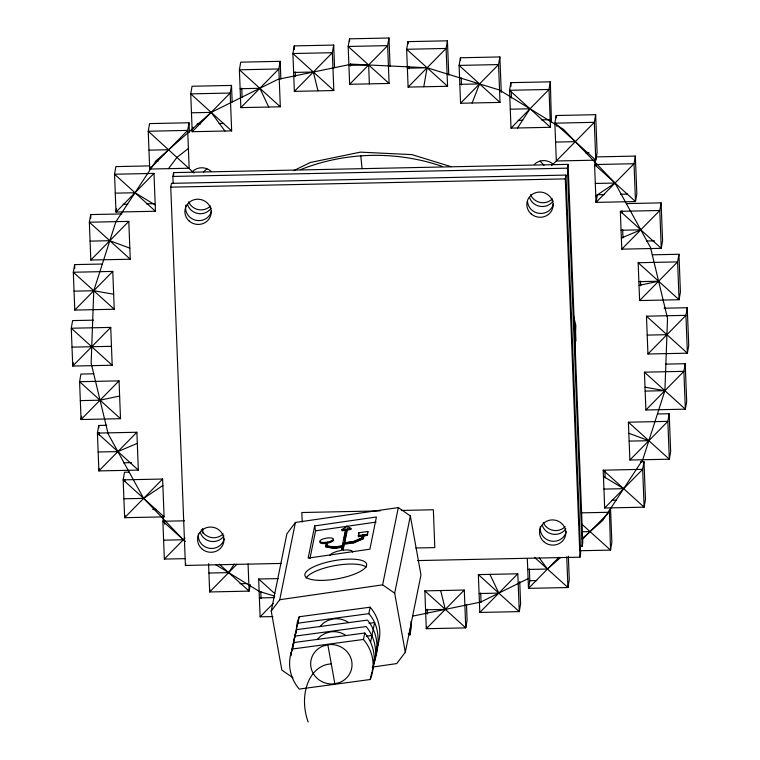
<?xml version="1.0" encoding="UTF-8"?>
<svg xmlns="http://www.w3.org/2000/svg" width="760" height="760" viewBox="0 0 760 760"><rect width="100%" height="100%" fill="white"/><g stroke="black" fill="none" stroke-linecap="round" stroke-linejoin="round"><path stroke-width="1.14" d="M574.921 350.483L575.833 325.451L573.344 315.106M102.495 264.024L74.641 264.603L73.311 272.241L74.784 310.07L114.237 309.244L112.765 271.415L73.311 272.241L114.237 309.244M122.008 213.921L90.677 214.576L89.347 222.214L90.811 260.043L130.264 259.217L128.801 221.388L89.347 222.214L130.264 259.217M73.311 362.786L72.741 366.063L112.195 365.237L110.732 327.408L71.269 328.234L72.741 366.063L110.732 327.408M116.574 208.791L116.004 212.068L155.458 211.242L153.995 173.413L114.541 174.239L116.004 212.068L153.995 173.413M81.633 416.252L81.054 419.52L120.507 418.693L119.044 380.874L79.591 381.7L81.054 419.52L119.044 380.874M106.875 425.286L98.752 425.457L97.422 433.086L98.885 470.915L138.339 470.088L136.876 432.259L97.422 433.086L138.339 470.088M150.09 166.877L149.71 169.052L189.164 168.226L187.691 130.406L189.022 122.768L149.568 123.595L148.238 131.233L149.71 169.052L187.691 130.406L148.238 131.233L193.99 173.033M99.265 468.73L98.885 470.915L136.876 432.259M281.399 563.436L185.43 565.44L170.762 187.159L171.427 183.35L565.962 175.085L580.64 553.365L579.966 557.175L417.648 560.576M173.166 183.549L172.891 176.434L173.555 172.615L568.1 164.35L582.768 542.63L582.103 546.45L579.737 546.497M125.02 515.517L124.64 517.693L164.093 516.866L162.621 479.037L123.168 479.864L124.64 517.693L162.621 479.037M192.954 127.348L192.195 131.708L231.648 130.882L230.185 93.052L231.515 85.424L192.061 86.251L190.732 93.879L192.195 131.708L230.185 93.052L190.732 93.879L231.648 130.882M163.457 517.987L162.887 521.255L164.35 559.084L185.24 558.647M185.43 565.44L185.763 563.54M280.183 61.332L278.844 68.97L280.316 106.799L240.863 107.626L239.391 69.796L240.73 62.159L280.183 61.332L280.867 79.069M294.243 45.895L292.904 53.532L294.376 91.361L333.83 90.535L332.358 52.706L333.697 45.068L294.243 45.895L294.376 49.447M210.045 589.779L209.665 591.954L249.119 591.128L250.258 584.582M349.514 38.826L348.175 46.464L349.647 84.284L389.101 83.457L387.628 45.638L388.968 38L349.514 38.826L349.6 41.192M407.977 41.638L406.647 49.276L408.11 87.096L447.564 86.269L446.101 48.45L447.431 40.812L407.977 41.638L408.072 44.004M460.427 57.77L459.097 65.407L460.56 103.236L500.014 102.41L498.55 64.581L499.881 56.943L460.427 57.77L460.522 60.135M408.243 633.384L409.944 634.933L411.284 627.294L411.055 621.385M510.881 82.65L509.542 90.288L511.014 128.117L550.468 127.291L549.005 89.462L550.335 81.823L510.881 82.65L511.014 86.203M426.683 626.534L426.303 628.71L465.756 627.883L467.096 620.255L466.498 604.884M551.418 121.837L550.335 81.823M595.65 114.694L594.311 122.332L556.329 160.987L595.783 160.16L597.113 152.523L595.65 114.694L556.197 115.52L554.857 123.158L556.329 160.987L551.475 165.632M579.966 557.175L565.297 178.894L565.962 175.085M582.103 546.45L567.435 168.169L568.1 164.35M594.767 163.457L595.906 156.911L635.36 156.085L636.832 193.914L635.493 201.552L596.039 202.379L594.577 164.549L634.03 163.723L635.36 156.085M529.359 568.908L529.815 580.725L528.485 588.364L567.938 587.537L569.269 579.899L568.356 556.263M626.297 203.594L661.114 202.863L659.784 210.501L661.247 248.33L621.794 249.156L620.331 211.327L659.784 210.501L621.794 249.156M609.434 510.093L610.517 550.107L580.355 550.734M652.251 254.819L678.946 254.258L677.606 261.896L679.079 299.725L639.625 300.551L638.153 262.723L677.606 261.896L639.625 300.551M640.509 461.785L643.995 461.719L642.665 469.347L644.128 507.176L604.675 508.003L603.212 470.174L642.665 469.347L604.675 508.003M664.05 308.209L687.258 307.724L685.928 315.352L687.392 353.181L647.938 354.008L646.475 316.179L685.928 315.352L647.938 354.008M657.581 413.981L669.189 413.744L667.859 421.373L669.322 459.202L629.869 460.028L628.406 422.199L667.859 421.373L629.869 460.028M665.494 364.125L685.216 363.717L683.886 371.345L685.358 409.174L645.905 410.001L644.433 372.172L683.886 371.345L645.905 410.001M423.776 86.773L427.101 67.773L499.386 90.003L563.483 129.323L615.039 183.046L650.522 247.513L667.527 318.335L664.895 390.678L642.798 459.619L602.746 520.448L582.255 538.469M292.97 677.797L281.837 670.092L271.234 611.049L286.9 533.776L295.422 522.452L398.306 507.575L410.362 515.936L420.974 574.968L405.298 652.241L396.777 663.575L372.229 667.119M271.234 611.049L279.747 599.725L295.422 522.452M314.688 525.91L308.161 558.115L369.892 549.186L376.418 516.99L314.688 525.91L315.58 530.832L309.976 558.429M325.394 545.841L333.868 547.371L342.19 546.164L342.38 547.247L334.067 548.454L325.584 546.924L326.106 542.298A6.906 2.033 -10.2 0 1 320.568 540.17A6.906 2.033 -10.2 0 1 332.015 538.061A6.906 2.033 -10.2 0 1 327.883 541.975L327.247 542.089L326.524 545.68L333.944 547.01L342.256 545.813L345.638 529.169L341.848 529.711L342.038 530.793L345.828 530.252L345.638 529.169M326.895 545.87L327.247 542.089M342.19 546.164L341.316 550.449L339.112 550.857A11.504 3.382 -10.2 0 0 330.03 555.484M341.952 549.385L342.38 547.247M342.684 545.784L343.13 543.561M344.251 538.014L345.828 530.252M358.226 535.6L362.757 534.945L362.947 536.028L358.425 536.683L358.805 532.76L367.859 531.458L367.279 534.289L363.888 534.783L363.308 537.614L353.685 541.756L344.233 543.125L342.788 550.231L344.964 550.012A11.504 3.382 -10.2 0 1 352.659 552.216M344.375 542.412L344.574 543.495L347.301 530.033L351.091 529.492L350.901 528.409L347.101 528.95L344.308 542.764L353.751 541.405L362.178 537.776L362.757 534.945M343.188 550.297L344.233 543.125M358.425 536.683L358.805 532.76M362.947 536.028L362.377 538.859L362.178 537.776M344.423 544.207L353.875 542.839L363.508 538.697L363.888 534.783M364.078 535.866L367.479 535.372L367.859 531.458M405.298 652.241L394.687 593.208L382.631 584.848L398.306 507.575M394.687 593.208L410.362 515.936M291.203 655.661L291.108 653.353L299.298 616.74L370.158 607.192A41.838 39.71 11.8 0 1 377.235 646.551M364.791 633.014L363.441 639.464A41.838 39.71 11.8 0 1 370.519 678.822L370.11 679.525L299.25 689.082A41.838 39.71 11.8 0 1 292.173 649.724L293.92 642.551L364.791 633.014C373.474 643.53 376.817 658.264 372.124 671.241M292.552 649.211L292.457 646.903L296.609 629.65L367.469 620.103C376.608 631.104 379.8 646.95 374.062 660.221M374.262 662.283C379.449 646.2 380.865 627.142 368.818 613.653L370.158 607.192M370.604 641.906L374.632 622.544L369.027 623.352M370.11 679.525L371.858 672.362M293.797 640.442L296.609 629.65M291.108 653.353L293.92 642.551M375.887 653.001L378.29 642.922M373.474 664.791C378.157 651.804 374.813 637.079 366.13 626.553L295.269 636.101M472.112 102.989L479.56 83.904L459.828 84.322M299.298 616.74L298.889 617.452A41.838 39.71 11.8 0 0 296.334 629.831M234.27 563.996L228.665 572.631L208.934 573.04M517.541 127.975L530.005 108.784L510.283 109.203M372.723 666.653L373.207 665.912M168.492 168.663L176.957 157.377L188.394 148.494M90.811 260.043L128.801 221.388M240.863 107.626L278.844 68.97L239.391 69.796L280.316 106.799M74.784 310.07L112.765 271.415M294.376 91.361L332.358 52.706L292.904 53.532L333.83 90.535M349.647 84.284L387.628 45.638L348.175 46.464L389.101 83.457M408.11 87.096L446.101 48.45L406.647 49.276L447.564 86.269M460.56 103.236L498.55 64.581L459.097 65.407L500.014 102.41M511.014 128.117L549.005 89.462L509.542 90.288L550.468 127.291M164.35 559.084L185.003 538.08M236.92 564.224L209.665 591.954L208.572 563.721M278.416 578.597L258.647 579.006L260.12 616.835L273.334 603.392M464.293 590.054L426.303 628.71L424.84 590.881L464.293 590.054L465.756 627.883L424.84 590.881M479.816 612.446L517.807 573.79L519.27 611.619L479.816 612.446L478.353 574.617L517.807 573.79M559.037 557.27L528.485 588.364L527.336 558.809M582.625 539.163L609.054 512.278L581.276 512.857M319.817 626.734L323.484 623.029L328.054 620.369L333.212 618.953A20.738 19.712 11.5 0 1 348.659 622.582M317.129 639.644L320.796 635.939L325.365 633.279L330.524 631.864A20.738 19.712 11.5 0 1 345.971 635.493M527.753 569.449L547.475 569.04L560.49 557.593M203.423 171.931L206.986 168.872M341.848 529.711L346.949 526.224L350.901 528.409M162.877 485.498L143.63 498.37L123.909 498.778M595.792 195.918L615.039 183.046L595.308 183.464M293.721 170.658L310.194 162.516L360.401 152.142L411.901 154.612L451.05 166.659M528.105 578.626L480.748 602.062L412.537 616.151M355.005 542.032L361.323 539.315M137.303 443.355L117.876 451.592L98.154 452M621.366 238.07L640.784 229.824L621.062 230.242M119.633 396.026L100.054 400.197L80.322 400.615M639.036 285.389L658.616 281.219L638.894 281.637M327.446 543.172L328.073 543.058A6.906 2.033 -10.2 0 0 333.402 539.761M315.58 530.832L376.143 522.082M346.598 543.542L349.752 543.086M351.851 542.783L353.951 542.478M335.179 547.95L337.26 547.646M339.33 547.342L342.456 546.896M279.747 599.725L382.631 584.848M366.339 636.262L371.944 635.455M297.958 623.19L368.818 613.653M292.581 648.992L363.441 639.464M348.916 65.379L368.638 64.961L369.369 83.876M407.379 68.191L427.101 67.773L351.566 64.144L277.923 79.353L211.195 112.385L155.914 160.968L115.871 221.796L93.774 290.738L91.143 363.08L108.148 433.903L143.63 498.37L184.927 541.405M293.645 72.447L313.367 72.029L317.993 90.868M240.131 88.711L259.853 88.293L268.726 107.036M191.463 112.793L211.195 112.385L224.922 131.024M197.011 124.003L200.488 123.927M219.06 123.538L223.696 123.443M518.149 120.365L522.785 120.26M541.357 119.871L549.48 119.7M148.969 150.148L168.701 149.73M555.589 142.072L575.32 141.655M155.677 161.329L158.004 161.281M585.514 152.769L588.99 152.693M149.52 165.898L115.871 166.601L114.541 174.239L155.458 211.242M172.891 176.434L567.435 168.169M170.762 187.159L565.297 178.894M115.273 193.154L134.995 192.736L155.22 204.982M123.139 204.307L127.784 204.212M146.347 203.822L154.47 203.651M604.333 194.598L597.379 194.74L596.039 202.379L634.03 163.723L635.493 201.552L594.577 164.549M620.578 194.256L627.542 194.104M90.079 241.129L109.801 240.711L129.836 248.149M646.332 241.034L654.455 240.863M74.043 291.156L93.774 290.738L113.648 294.215M93.489 320.159L72.609 320.596L71.269 328.234L112.195 365.237M72.01 347.149L111.463 346.322M647.207 335.094L666.938 334.685M93.689 373.796L80.921 374.062L79.591 381.7L120.507 418.693M645.164 391.087L664.895 390.678L645.021 387.201M629.137 441.113L648.859 440.705L628.833 433.266M123.424 462.792L131.546 462.622M129.143 472.14L124.507 472.235L123.168 479.864L164.093 516.866M603.943 489.089L623.665 488.68L603.45 476.434M152.665 509.504L156.142 509.428M611.809 500.251L616.455 500.156M380.028 510.891L301.834 512.525L302.204 521.987M401.356 510.444L433.352 509.77L434.815 547.599L415.862 547.998M184.537 520.809L162.887 521.255L185.089 541.339M163.618 540.17L183.35 539.761M581.942 531.772L590.064 531.601M240.008 583.718L246.972 583.566M529.815 580.725L536.778 580.583M259.388 597.92L274.474 597.607M479.085 593.531L498.817 593.123L489.943 574.38M425.572 609.795L445.303 609.387L440.676 590.548M260.12 616.835L272.878 616.569M326.714 546.763L334.134 548.093L333.944 547.01M274.702 596.153L259.284 591.413L215.517 564.566M620.331 211.327L661.247 248.33L662.577 240.692L661.114 202.863M638.153 262.723L679.079 299.725L680.409 292.087L678.946 254.258M646.475 316.179L687.392 353.181L688.731 345.553L687.258 307.724M644.433 372.172L685.358 409.174L686.688 401.546L685.216 363.717M628.406 422.199L669.322 459.202L670.653 451.573L669.189 413.744M603.212 470.174L644.128 507.176L645.458 499.548L643.995 461.719M581.533 523.896L610.517 550.107L611.857 542.469L610.527 508.193M534.688 557.469L567.938 587.537L566.751 556.957M478.353 574.617L519.27 611.619L520.609 603.981L519.736 581.524M258.647 579.006L274.844 593.655M219.279 564.148L249.119 591.128L248.064 563.882M540.065 161.101L543.989 165.291M539.239 557.85L547.475 569.04M367.279 534.289L367.479 535.372M365.019 534.612L365.209 535.695M363.308 537.614L363.508 538.697M353.685 541.756L353.875 542.839M346.949 526.224L347.139 527.307M347.101 528.95L347.301 530.033M333.868 547.371L334.067 548.454M326.106 542.298L326.306 543.381A6.906 2.033 -10.2 0 1 320.283 541.661M334.733 683.126L327.835 644.765L322.677 646.19A20.738 19.684 11.8 0 0 311.581 669.721A20.738 19.684 11.8 0 0 334.856 683.772L340.014 682.356A20.738 19.712 11.5 0 0 351.11 658.787A20.738 19.712 11.5 0 0 327.835 644.746M360.762 155.677L362.064 168.634M295.146 633.992L295.241 636.3M640.5 281.095L640.68 285.817M621.936 210.786L622.022 213.151M622.668 229.7L622.991 237.975M596.182 164.008L596.277 166.373M604.865 470.82L605.14 477.907M556.197 115.52L556.282 117.885M556.51 123.794L556.605 126.16M511.242 92.112L511.47 98.021M499.881 56.943L501.258 92.406M461.206 77.871L461.481 84.959M480.69 592.99L481.061 602.452M447.431 40.812L448.761 75.097M408.937 66.462L409.032 68.828M427.177 609.254L427.367 613.985M388.968 38L390.07 66.367M409.726 629.27L409.944 634.933M350.474 63.65L350.569 66.015M333.697 45.068L334.562 67.535M295.25 71.905L295.431 76.636M241.737 88.169L242.098 97.622M260.765 591.47L261.041 598.567M231.515 85.424L232.161 101.973M189.022 122.768L189.392 132.221M202.654 528.514L202.834 533.13M173.555 172.615L173.65 174.99M164.493 520.714L164.635 524.267M124.782 479.332L124.868 481.688M90.677 214.576L90.811 218.13M98.752 425.457L98.847 427.813M99.028 432.544L99.123 434.91M74.641 264.603L74.784 268.147M566.181 531.686A13.176 12.597 9.9 0 1 550.981 541.063A13.176 12.597 9.9 0 1 540.322 526.775M300.656 169.613A197.657 188.917 9.9 0 1 441.997 166.288M574.636 324.615A197.657 188.917 9.9 0 1 575.957 340.993M192.365 171.646A13.176 12.597 9.9 0 1 204.943 168.121L208.164 169.309A13.176 12.597 9.9 0 1 210.966 171.256M553.47 203.851A13.176 12.597 9.9 0 1 539.41 213.389A13.176 12.597 9.9 0 1 527.487 201.125M211.536 211.014A13.176 12.597 9.9 0 1 195.776 220.267A13.176 12.597 9.9 0 1 185.877 205.019M224.248 538.859A13.176 12.597 9.9 0 1 209.048 548.226A13.176 12.597 9.9 0 1 198.388 533.938M211.232 208.107A13.176 12.597 9.9 0 1 198.369 213.57A13.176 12.597 9.9 0 1 187.596 204.63M565.877 528.789A13.176 12.597 9.9 0 1 553.024 534.251A13.176 12.597 9.9 0 1 542.25 525.312M565.136 526.689A13.176 12.597 9.9 0 1 543.295 522.528M553.166 200.944A13.176 12.597 9.9 0 1 540.312 206.406A13.176 12.597 9.9 0 1 529.53 197.467M552.425 198.844A13.176 12.597 9.9 0 1 530.584 194.693M223.943 535.952A13.176 12.597 9.9 0 1 211.09 541.414A13.176 12.597 9.9 0 1 200.317 532.475M223.202 533.852A13.176 12.597 9.9 0 1 201.362 529.701M210.482 206.007A13.176 12.597 9.9 0 1 188.651 201.856M534.299 164.483A13.176 12.597 9.9 0 1 552.9 164.093M308.161 722A43.396 30.989 78.9 0 1 331.284 663.945M306.071 578.274A31.378 9.225 -10.2 0 1 334.562 565.678A31.378 9.225 -10.2 0 1 366.32 567.178M594.311 122.332L554.857 123.158L595.783 160.16L594.311 122.332M543.732 541.623A13.176 12.597 9.9 0 0 565.516 535.505A13.176 12.597 9.9 0 0 548.815 520.4A13.176 12.597 9.9 0 0 543.732 541.623M201.799 548.786A13.176 12.597 9.9 0 0 223.582 542.668A13.176 12.597 9.9 0 0 206.881 527.563A13.176 12.597 9.9 0 0 201.799 548.786M189.088 220.941A13.176 12.597 9.9 0 0 210.871 214.833A13.176 12.597 9.9 0 0 194.161 199.718A13.176 12.597 9.9 0 0 189.088 220.941M531.021 213.778A13.176 12.597 9.9 0 0 552.805 207.66A13.176 12.597 9.9 0 0 536.094 192.555A13.176 12.597 9.9 0 0 531.021 213.778M318.63 580.346A31.378 9.225 -10.2 0 0 366.624 565.288A31.378 9.225 -10.2 0 0 322.022 563.616A31.378 9.225 -10.2 0 0 318.63 580.346"/></g></svg>
